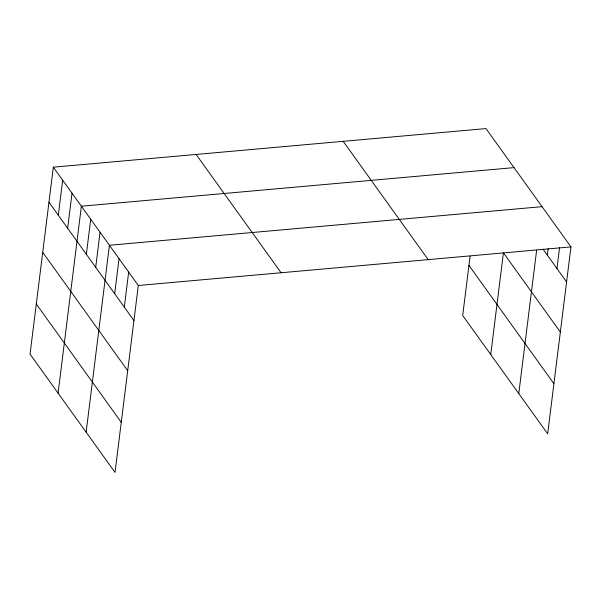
<?xml version="1.0" encoding="UTF-8"?>
<svg xmlns="http://www.w3.org/2000/svg" width="601" height="601" viewBox="0 0 601 601"><rect width="100%" height="100%" fill="white"/><g stroke="black" fill="none" stroke-linecap="round" stroke-linejoin="round"><path stroke-width="0.9" d="M53.331 167.183L30.05 354.117L115.024 472.416L138.305 285.49L53.331 167.183L485.976 128.584L570.95 246.883L547.669 433.817L462.695 315.51L470.087 256.176M58.312 215.263L62.677 180.195M67.658 228.275L72.03 193.206M58.087 393.152L81.375 206.226L514.02 167.619M86.356 254.298L90.721 219.237M95.702 267.317L100.066 232.249M86.131 432.194L109.412 245.261L542.057 206.661M114.678 293.739L119.043 258.67M124.309 307.141L128.674 272.08M490.739 354.552L503.413 252.803L560.342 332.068M518.776 393.595L536.655 250.076M547.323 255.132L548.127 248.679M556.954 268.542L559.599 247.319M138.305 285.49L570.95 246.883M543.041 249.175L566.585 281.952M468.938 265.394L553.912 383.701M343.209 141.318L428.175 259.624M196.106 154.442L281.08 272.749M48.966 202.244L133.933 320.551M42.724 252.36L127.697 370.667M36.293 304.001L121.259 422.3"/></g></svg>
